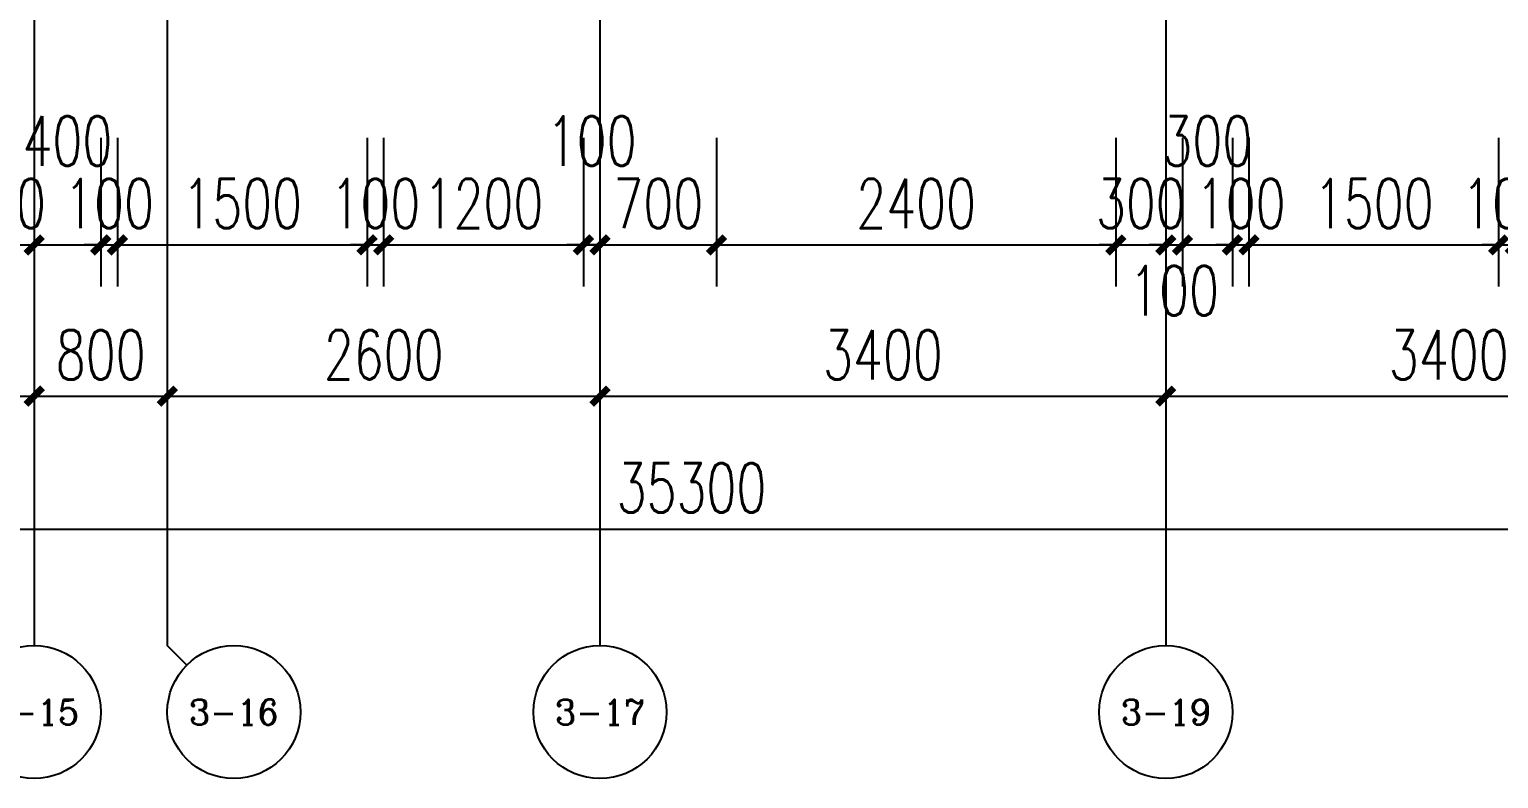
# Model space of a CAD drawing. Extents: x -59851 to 653804, y -249523 to 437614.
# Drawn here: x -16943 to -8114, y -117103 to -112597 of the extents above; entities that cross this region are included whole.
import ezdxf
from ezdxf.enums import TextEntityAlignment as Align

# ---------------------------------------------------------------- set-up
doc = ezdxf.new("R2010")
doc.units = 0
doc.header["$LTSCALE"] = 1000
doc.header["$MEASUREMENT"] = 0
for name, color, linetype in [('A-第三道尺寸线', 105, 'Continuous'), ('AXIS', 3, 'Continuous'), ('AXIS_TEXT', 7, 'Continuous')]:
    doc.layers.add(name, color=color, linetype=linetype)
doc.styles.add('_TCH_AXIS', font='COMPLEX', dxfattribs={"bigfont": 'GBCBIG'})
doc.styles.add('_TCH_DIM_T3', font='SIMPLEX.shx', dxfattribs={"width": 0.705882, "bigfont": 'GBCBIG.shx'})
doc.styles.add('COMPLEX', font='COMPLEX')
doc.dimstyles.new('_TCH_ARCH&&100', dxfattribs={"dimtxt": 297.5, "dimasz": 100, "dimexe": 250, "dimexo": 300, "dimgap": 100, "dimtad": 1, "dimdec": 0, "dimzin": 0, "dimdsep": 46, "dimtxsty": '_TCH_DIM_T3', "dimblk": 'ARCHTICK', "dimcen": 0.09, "dimclrt": 7, "dimazin": 2, "dimtfac": 1, "dimtdec": 0, "dimtix": 1, "dimtmove": 2, "dimatfit": 3, "dimfxl": 0, "dimtolj": 1, "dimtzin": 0, "dimarcsym": 0})

# ---------------------------------------------------------------- blocks, each defined once
blk = doc.blocks.new('_ArchTick')
at = {"color": 0, "linetype": 'ByBlock', "const_width": 0.4}
blk.add_lwpolyline([(-0.5, -0.5), (0.5, 0.5)], dxfattribs=at)
blk = doc.blocks.new('*D1780')
at = {"layer": 'A-第三道尺寸线', "color": 0, "lineweight": -2, "transparency": 16777216}
for p, q in [((-8113.7, -113250), (-8113.7, -114143.6)), ((-8013.7, -113250), (-8013.7, -114143.6)), ((-8113.7, -113893.6), (-8213.7, -113893.6)), ((-8113.7, -113893.6), (-8013.7, -113893.6)), ((-8013.7, -113893.6), (-7913.7, -113893.6))]:
    blk.add_line(p, q, dxfattribs=at)
at = {"layer": 'Defpoints', "color": 0, "transparency": 16777216}
for p in [(-8113.7, -112950), (-8013.7, -112950), (-8013.7, -113893.6)]:
    blk.add_point(p, dxfattribs=at)
at = {"layer": 'A-第三道尺寸线', "color": 0, "lineweight": -2, "transparency": 16777216, "xscale": 100, "yscale": 100, "zscale": 100}
blk.add_blockref('_ArchTick', (-8113.7, -113893.6), dxfattribs=at)
at = {"layer": 'A-第三道尺寸线', "color": 0, "lineweight": -2, "transparency": 16777216, "xscale": 100, "yscale": 100, "zscale": 100, "rotation": 180}
blk.add_blockref('_ArchTick', (-8013.7, -113893.6), dxfattribs=at)
at = {"layer": 'A-第三道尺寸线', "color": 7, "transparency": 16777216, "insert": (-8063.7, -113644.9), "char_height": 297.5, "attachment_point": 5, "style": '_TCH_DIM_T3'}
blk.add_mtext('\\A1;100', dxfattribs=at)
blk = doc.blocks.new('*D1781')
at = {"layer": 'A-第三道尺寸线', "color": 0, "lineweight": -2, "transparency": 16777216}
for p, q in [((-9613.7, -113250), (-9613.7, -114143.6)), ((-8113.7, -113250), (-8113.7, -114143.6)), ((-9613.7, -113893.6), (-8113.7, -113893.6))]:
    blk.add_line(p, q, dxfattribs=at)
at = {"layer": 'Defpoints', "color": 0, "transparency": 16777216}
for p in [(-9613.7, -112950), (-8113.7, -112950), (-8113.7, -113893.6)]:
    blk.add_point(p, dxfattribs=at)
at = {"layer": 'A-第三道尺寸线', "color": 0, "lineweight": -2, "transparency": 16777216, "xscale": 100, "yscale": 100, "zscale": 100, "rotation": 180}
blk.add_blockref('_ArchTick', (-9613.7, -113893.6), dxfattribs=at)
at = {"layer": 'A-第三道尺寸线', "color": 0, "lineweight": -2, "transparency": 16777216, "xscale": 100, "yscale": 100, "zscale": 100}
blk.add_blockref('_ArchTick', (-8113.7, -113893.6), dxfattribs=at)
at = {"layer": 'A-第三道尺寸线', "color": 7, "transparency": 16777216, "insert": (-8863.7, -113644.9), "char_height": 297.5, "attachment_point": 5, "style": '_TCH_DIM_T3'}
blk.add_mtext('\\A1;1500', dxfattribs=at)
blk = doc.blocks.new('*D1782')
at = {"layer": 'A-第三道尺寸线', "color": 0, "lineweight": -2, "transparency": 16777216}
for p, q in [((-9713.7, -113250), (-9713.7, -114143.6)), ((-9613.7, -113250), (-9613.7, -114143.6)), ((-9713.7, -113893.6), (-9813.7, -113893.6)), ((-9713.7, -113893.6), (-9613.7, -113893.6)), ((-9613.7, -113893.6), (-9513.7, -113893.6))]:
    blk.add_line(p, q, dxfattribs=at)
at = {"layer": 'Defpoints', "color": 0, "transparency": 16777216}
for p in [(-9713.7, -112950), (-9613.7, -112950), (-9613.7, -113893.6)]:
    blk.add_point(p, dxfattribs=at)
at = {"layer": 'A-第三道尺寸线', "color": 0, "lineweight": -2, "transparency": 16777216, "xscale": 100, "yscale": 100, "zscale": 100}
blk.add_blockref('_ArchTick', (-9713.7, -113893.6), dxfattribs=at)
at = {"layer": 'A-第三道尺寸线', "color": 0, "lineweight": -2, "transparency": 16777216, "xscale": 100, "yscale": 100, "zscale": 100, "rotation": 180}
blk.add_blockref('_ArchTick', (-9613.7, -113893.6), dxfattribs=at)
at = {"layer": 'A-第三道尺寸线', "color": 7, "transparency": 16777216, "insert": (-9663.7, -113644.9), "char_height": 297.5, "attachment_point": 5, "style": '_TCH_DIM_T3'}
blk.add_mtext('\\A1;100', dxfattribs=at)
blk = doc.blocks.new('*D1783')
at = {"layer": 'A-第三道尺寸线', "color": 0, "lineweight": -2, "transparency": 16777216}
for p, q in [((-10013.7, -113250), (-10013.7, -114143.6)), ((-9713.7, -113250), (-9713.7, -114143.6)), ((-10013.7, -113893.6), (-9713.7, -113893.6))]:
    blk.add_line(p, q, dxfattribs=at)
at = {"layer": 'Defpoints', "color": 0, "transparency": 16777216}
for p in [(-10013.7, -112950), (-9713.7, -112950), (-9713.7, -113893.6)]:
    blk.add_point(p, dxfattribs=at)
at = {"layer": 'A-第三道尺寸线', "color": 0, "lineweight": -2, "transparency": 16777216, "xscale": 100, "yscale": 100, "zscale": 100, "rotation": 180}
blk.add_blockref('_ArchTick', (-10013.7, -113893.6), dxfattribs=at)
at = {"layer": 'A-第三道尺寸线', "color": 0, "lineweight": -2, "transparency": 16777216, "xscale": 100, "yscale": 100, "zscale": 100}
blk.add_blockref('_ArchTick', (-9713.7, -113893.6), dxfattribs=at)
at = {"layer": 'A-第三道尺寸线', "color": 7, "transparency": 16777216, "insert": (-9863.7, -113268.6), "char_height": 297.5, "attachment_point": 5, "style": '_TCH_DIM_T3'}
blk.add_mtext('\\A1;300', dxfattribs=at)
blk = doc.blocks.new('*D1784')
at = {"layer": 'A-第三道尺寸线', "color": 0, "lineweight": -2, "transparency": 16777216}
for p, q in [((-10113.7, -113250), (-10113.7, -114143.6)), ((-10013.7, -113250), (-10013.7, -114143.6)), ((-10113.7, -113893.6), (-10213.7, -113893.6)), ((-10113.7, -113893.6), (-10013.7, -113893.6)), ((-10013.7, -113893.6), (-9913.7, -113893.6))]:
    blk.add_line(p, q, dxfattribs=at)
at = {"layer": 'Defpoints', "color": 0, "transparency": 16777216}
for p in [(-10113.7, -112950), (-10013.7, -112950), (-10013.7, -113893.6)]:
    blk.add_point(p, dxfattribs=at)
at = {"layer": 'A-第三道尺寸线', "color": 0, "lineweight": -2, "transparency": 16777216, "xscale": 100, "yscale": 100, "zscale": 100}
blk.add_blockref('_ArchTick', (-10113.7, -113893.6), dxfattribs=at)
at = {"layer": 'A-第三道尺寸线', "color": 0, "lineweight": -2, "transparency": 16777216, "xscale": 100, "yscale": 100, "zscale": 100, "rotation": 180}
blk.add_blockref('_ArchTick', (-10013.7, -113893.6), dxfattribs=at)
at = {"layer": 'A-第三道尺寸线', "color": 7, "transparency": 16777216, "insert": (-10063.7, -114168.6), "char_height": 297.5, "attachment_point": 5, "style": '_TCH_DIM_T3'}
blk.add_mtext('\\A1;100', dxfattribs=at)
blk = doc.blocks.new('*D1785')
at = {"layer": 'A-第三道尺寸线', "color": 0, "lineweight": -2, "transparency": 16777216}
for p, q in [((-10413.7, -113250), (-10413.7, -114143.6)), ((-10113.7, -113250), (-10113.7, -114143.6)), ((-10413.7, -113893.6), (-10513.7, -113893.6)), ((-10413.7, -113893.6), (-10113.7, -113893.6)), ((-10113.7, -113893.6), (-10013.7, -113893.6))]:
    blk.add_line(p, q, dxfattribs=at)
at = {"layer": 'Defpoints', "color": 0, "transparency": 16777216}
for p in [(-10413.7, -112950), (-10113.7, -112950), (-10113.7, -113893.6)]:
    blk.add_point(p, dxfattribs=at)
at = {"layer": 'A-第三道尺寸线', "color": 0, "lineweight": -2, "transparency": 16777216, "xscale": 100, "yscale": 100, "zscale": 100}
blk.add_blockref('_ArchTick', (-10413.7, -113893.6), dxfattribs=at)
at = {"layer": 'A-第三道尺寸线', "color": 0, "lineweight": -2, "transparency": 16777216, "xscale": 100, "yscale": 100, "zscale": 100, "rotation": 180}
blk.add_blockref('_ArchTick', (-10113.7, -113893.6), dxfattribs=at)
at = {"layer": 'A-第三道尺寸线', "color": 7, "transparency": 16777216, "insert": (-10263.7, -113644.9), "char_height": 297.5, "attachment_point": 5, "style": '_TCH_DIM_T3'}
blk.add_mtext('\\A1;300', dxfattribs=at)
blk = doc.blocks.new('*D1786')
at = {"layer": 'A-第三道尺寸线', "color": 0, "lineweight": -2, "transparency": 16777216}
for p, q in [((-12813.7, -113250), (-12813.7, -114143.6)), ((-10413.7, -113250), (-10413.7, -114143.6)), ((-12813.7, -113893.6), (-10413.7, -113893.6))]:
    blk.add_line(p, q, dxfattribs=at)
at = {"layer": 'Defpoints', "color": 0, "transparency": 16777216}
for p in [(-12813.7, -112950), (-10413.7, -112950), (-10413.7, -113893.6)]:
    blk.add_point(p, dxfattribs=at)
at = {"layer": 'A-第三道尺寸线', "color": 0, "lineweight": -2, "transparency": 16777216, "xscale": 100, "yscale": 100, "zscale": 100, "rotation": 180}
blk.add_blockref('_ArchTick', (-12813.7, -113893.6), dxfattribs=at)
at = {"layer": 'A-第三道尺寸线', "color": 0, "lineweight": -2, "transparency": 16777216, "xscale": 100, "yscale": 100, "zscale": 100}
blk.add_blockref('_ArchTick', (-10413.7, -113893.6), dxfattribs=at)
at = {"layer": 'A-第三道尺寸线', "color": 7, "transparency": 16777216, "insert": (-11613.7, -113644.9), "char_height": 297.5, "attachment_point": 5, "style": '_TCH_DIM_T3'}
blk.add_mtext('\\A1;2400', dxfattribs=at)
blk = doc.blocks.new('*D1787')
at = {"layer": 'A-第三道尺寸线', "color": 0, "lineweight": -2, "transparency": 16777216}
for p, q in [((-13513.7, -113250), (-13513.7, -114143.6)), ((-12813.7, -113250), (-12813.7, -114143.6)), ((-13513.7, -113893.6), (-13613.7, -113893.6)), ((-13513.7, -113893.6), (-12813.7, -113893.6)), ((-12813.7, -113893.6), (-12713.7, -113893.6))]:
    blk.add_line(p, q, dxfattribs=at)
at = {"layer": 'Defpoints', "color": 0, "transparency": 16777216}
for p in [(-13513.7, -112950), (-12813.7, -112950), (-12813.7, -113893.6)]:
    blk.add_point(p, dxfattribs=at)
at = {"layer": 'A-第三道尺寸线', "color": 0, "lineweight": -2, "transparency": 16777216, "xscale": 100, "yscale": 100, "zscale": 100}
blk.add_blockref('_ArchTick', (-13513.7, -113893.6), dxfattribs=at)
at = {"layer": 'A-第三道尺寸线', "color": 0, "lineweight": -2, "transparency": 16777216, "xscale": 100, "yscale": 100, "zscale": 100, "rotation": 180}
blk.add_blockref('_ArchTick', (-12813.7, -113893.6), dxfattribs=at)
at = {"layer": 'A-第三道尺寸线', "color": 7, "transparency": 16777216, "insert": (-13163.7, -113644.9), "char_height": 297.5, "attachment_point": 5, "style": '_TCH_DIM_T3'}
blk.add_mtext('\\A1;700', dxfattribs=at)
blk = doc.blocks.new('*D1788')
at = {"layer": 'A-第三道尺寸线', "color": 0, "lineweight": -2, "transparency": 16777216}
for p, q in [((-13613.7, -113250), (-13613.7, -114143.6)), ((-13513.7, -113250), (-13513.7, -114143.6)), ((-13613.7, -113893.6), (-13713.7, -113893.6)), ((-13613.7, -113893.6), (-13513.7, -113893.6)), ((-13513.7, -113893.6), (-13413.7, -113893.6))]:
    blk.add_line(p, q, dxfattribs=at)
at = {"layer": 'Defpoints', "color": 0, "transparency": 16777216}
for p in [(-13613.7, -112950), (-13513.7, -112950), (-13513.7, -113893.6)]:
    blk.add_point(p, dxfattribs=at)
at = {"layer": 'A-第三道尺寸线', "color": 0, "lineweight": -2, "transparency": 16777216, "xscale": 100, "yscale": 100, "zscale": 100}
blk.add_blockref('_ArchTick', (-13613.7, -113893.6), dxfattribs=at)
at = {"layer": 'A-第三道尺寸线', "color": 0, "lineweight": -2, "transparency": 16777216, "xscale": 100, "yscale": 100, "zscale": 100, "rotation": 180}
blk.add_blockref('_ArchTick', (-13513.7, -113893.6), dxfattribs=at)
at = {"layer": 'A-第三道尺寸线', "color": 7, "transparency": 16777216, "insert": (-13563.7, -113268.6), "char_height": 297.5, "attachment_point": 5, "style": '_TCH_DIM_T3'}
blk.add_mtext('\\A1;100', dxfattribs=at)
blk = doc.blocks.new('*D1789')
at = {"layer": 'A-第三道尺寸线', "color": 0, "lineweight": -2, "transparency": 16777216}
for p, q in [((-14813.7, -113250), (-14813.7, -114143.6)), ((-13613.7, -113250), (-13613.7, -114143.6)), ((-14813.7, -113893.6), (-13613.7, -113893.6))]:
    blk.add_line(p, q, dxfattribs=at)
at = {"layer": 'Defpoints', "color": 0, "transparency": 16777216}
for p in [(-14813.7, -112950), (-13613.7, -112950), (-13613.7, -113893.6)]:
    blk.add_point(p, dxfattribs=at)
at = {"layer": 'A-第三道尺寸线', "color": 0, "lineweight": -2, "transparency": 16777216, "xscale": 100, "yscale": 100, "zscale": 100, "rotation": 180}
blk.add_blockref('_ArchTick', (-14813.7, -113893.6), dxfattribs=at)
at = {"layer": 'A-第三道尺寸线', "color": 0, "lineweight": -2, "transparency": 16777216, "xscale": 100, "yscale": 100, "zscale": 100}
blk.add_blockref('_ArchTick', (-13613.7, -113893.6), dxfattribs=at)
at = {"layer": 'A-第三道尺寸线', "color": 7, "transparency": 16777216, "insert": (-14213.7, -113644.9), "char_height": 297.5, "attachment_point": 5, "style": '_TCH_DIM_T3'}
blk.add_mtext('\\A1;1200', dxfattribs=at)
blk = doc.blocks.new('*D1790')
at = {"layer": 'A-第三道尺寸线', "color": 0, "lineweight": -2, "transparency": 16777216}
for p, q in [((-14913.7, -113250), (-14913.7, -114143.6)), ((-14813.7, -113250), (-14813.7, -114143.6)), ((-14913.7, -113893.6), (-15013.7, -113893.6)), ((-14913.7, -113893.6), (-14813.7, -113893.6)), ((-14813.7, -113893.6), (-14713.7, -113893.6))]:
    blk.add_line(p, q, dxfattribs=at)
at = {"layer": 'Defpoints', "color": 0, "transparency": 16777216}
for p in [(-14913.7, -112950), (-14813.7, -112950), (-14813.7, -113893.6)]:
    blk.add_point(p, dxfattribs=at)
at = {"layer": 'A-第三道尺寸线', "color": 0, "lineweight": -2, "transparency": 16777216, "xscale": 100, "yscale": 100, "zscale": 100}
blk.add_blockref('_ArchTick', (-14913.7, -113893.6), dxfattribs=at)
at = {"layer": 'A-第三道尺寸线', "color": 0, "lineweight": -2, "transparency": 16777216, "xscale": 100, "yscale": 100, "zscale": 100, "rotation": 180}
blk.add_blockref('_ArchTick', (-14813.7, -113893.6), dxfattribs=at)
at = {"layer": 'A-第三道尺寸线', "color": 7, "transparency": 16777216, "insert": (-14863.7, -113644.9), "char_height": 297.5, "attachment_point": 5, "style": '_TCH_DIM_T3'}
blk.add_mtext('\\A1;100', dxfattribs=at)
blk = doc.blocks.new('*D1791')
at = {"layer": 'A-第三道尺寸线', "color": 0, "lineweight": -2, "transparency": 16777216}
for p, q in [((-16413.7, -113250), (-16413.7, -114143.6)), ((-14913.7, -113250), (-14913.7, -114143.6)), ((-16413.7, -113893.6), (-14913.7, -113893.6))]:
    blk.add_line(p, q, dxfattribs=at)
at = {"layer": 'Defpoints', "color": 0, "transparency": 16777216}
for p in [(-16413.7, -112950), (-14913.7, -112950), (-14913.7, -113893.6)]:
    blk.add_point(p, dxfattribs=at)
at = {"layer": 'A-第三道尺寸线', "color": 0, "lineweight": -2, "transparency": 16777216, "xscale": 100, "yscale": 100, "zscale": 100, "rotation": 180}
blk.add_blockref('_ArchTick', (-16413.7, -113893.6), dxfattribs=at)
at = {"layer": 'A-第三道尺寸线', "color": 0, "lineweight": -2, "transparency": 16777216, "xscale": 100, "yscale": 100, "zscale": 100}
blk.add_blockref('_ArchTick', (-14913.7, -113893.6), dxfattribs=at)
at = {"layer": 'A-第三道尺寸线', "color": 7, "transparency": 16777216, "insert": (-15663.7, -113644.9), "char_height": 297.5, "attachment_point": 5, "style": '_TCH_DIM_T3'}
blk.add_mtext('\\A1;1500', dxfattribs=at)
blk = doc.blocks.new('*D1792')
at = {"layer": 'A-第三道尺寸线', "color": 0, "lineweight": -2, "transparency": 16777216}
for p, q in [((-16513.7, -113250), (-16513.7, -114143.6)), ((-16413.7, -113250), (-16413.7, -114143.6)), ((-16513.7, -113893.6), (-16613.7, -113893.6)), ((-16513.7, -113893.6), (-16413.7, -113893.6)), ((-16413.7, -113893.6), (-16313.7, -113893.6))]:
    blk.add_line(p, q, dxfattribs=at)
at = {"layer": 'Defpoints', "color": 0, "transparency": 16777216}
for p in [(-16513.7, -112950), (-16413.7, -112950), (-16413.7, -113893.6)]:
    blk.add_point(p, dxfattribs=at)
at = {"layer": 'A-第三道尺寸线', "color": 0, "lineweight": -2, "transparency": 16777216, "xscale": 100, "yscale": 100, "zscale": 100}
blk.add_blockref('_ArchTick', (-16513.7, -113893.6), dxfattribs=at)
at = {"layer": 'A-第三道尺寸线', "color": 0, "lineweight": -2, "transparency": 16777216, "xscale": 100, "yscale": 100, "zscale": 100, "rotation": 180}
blk.add_blockref('_ArchTick', (-16413.7, -113893.6), dxfattribs=at)
at = {"layer": 'A-第三道尺寸线', "color": 7, "transparency": 16777216, "insert": (-16463.7, -113644.9), "char_height": 297.5, "attachment_point": 5, "style": '_TCH_DIM_T3'}
blk.add_mtext('\\A1;100', dxfattribs=at)
blk = doc.blocks.new('*D1793')
at = {"layer": 'A-第三道尺寸线', "color": 0, "lineweight": -2, "transparency": 16777216}
for p, q in [((-16913.7, -113250), (-16913.7, -114143.6)), ((-16513.7, -113250), (-16513.7, -114143.6)), ((-16913.7, -113893.6), (-16513.7, -113893.6))]:
    blk.add_line(p, q, dxfattribs=at)
at = {"layer": 'Defpoints', "color": 0, "transparency": 16777216}
for p in [(-16913.7, -112950), (-16513.7, -112950), (-16513.7, -113893.6)]:
    blk.add_point(p, dxfattribs=at)
at = {"layer": 'A-第三道尺寸线', "color": 0, "lineweight": -2, "transparency": 16777216, "xscale": 100, "yscale": 100, "zscale": 100, "rotation": 180}
blk.add_blockref('_ArchTick', (-16913.7, -113893.6), dxfattribs=at)
at = {"layer": 'A-第三道尺寸线', "color": 0, "lineweight": -2, "transparency": 16777216, "xscale": 100, "yscale": 100, "zscale": 100}
blk.add_blockref('_ArchTick', (-16513.7, -113893.6), dxfattribs=at)
at = {"layer": 'A-第三道尺寸线', "color": 7, "transparency": 16777216, "insert": (-16713.7, -113268.6), "char_height": 297.5, "attachment_point": 5, "style": '_TCH_DIM_T3'}
blk.add_mtext('\\A1;400', dxfattribs=at)
blk = doc.blocks.new('*D1794')
at = {"layer": 'A-第三道尺寸线', "color": 0, "lineweight": -2, "transparency": 16777216}
for p, q in [((-17313.7, -113250), (-17313.7, -114143.6)), ((-16913.7, -113250), (-16913.7, -114143.6)), ((-17313.7, -113893.6), (-17413.7, -113893.6)), ((-17313.7, -113893.6), (-16913.7, -113893.6)), ((-16913.7, -113893.6), (-16813.7, -113893.6))]:
    blk.add_line(p, q, dxfattribs=at)
at = {"layer": 'Defpoints', "color": 0, "transparency": 16777216}
for p in [(-17313.7, -112950), (-16913.7, -112950), (-16913.7, -113893.6)]:
    blk.add_point(p, dxfattribs=at)
at = {"layer": 'A-第三道尺寸线', "color": 0, "lineweight": -2, "transparency": 16777216, "xscale": 100, "yscale": 100, "zscale": 100}
blk.add_blockref('_ArchTick', (-17313.7, -113893.6), dxfattribs=at)
at = {"layer": 'A-第三道尺寸线', "color": 0, "lineweight": -2, "transparency": 16777216, "xscale": 100, "yscale": 100, "zscale": 100, "rotation": 180}
blk.add_blockref('_ArchTick', (-16913.7, -113893.6), dxfattribs=at)
at = {"layer": 'A-第三道尺寸线', "color": 7, "transparency": 16777216, "insert": (-17113.7, -113644.9), "char_height": 297.5, "attachment_point": 5, "style": '_TCH_DIM_T3'}
blk.add_mtext('\\A1;400', dxfattribs=at)
blk = doc.blocks.new('*D3172')
at = {"layer": 'AXIS', "color": 0, "lineweight": -2, "transparency": 16777216}
for p, q in [((-20313.7, -112602.6), (-20313.7, -115052.6)), ((-16913.7, -112602.6), (-16913.7, -115052.6)), ((-20313.7, -114802.6), (-16913.7, -114802.6))]:
    blk.add_line(p, q, dxfattribs=at)
at = {"layer": 'Defpoints', "color": 0, "transparency": 16777216}
for p in [(-20313.7, -112302.6), (-16913.7, -112302.6), (-16913.7, -114802.6)]:
    blk.add_point(p, dxfattribs=at)
at = {"layer": 'AXIS', "color": 0, "lineweight": -2, "transparency": 16777216, "xscale": 100, "yscale": 100, "zscale": 100, "rotation": 180}
blk.add_blockref('_ArchTick', (-20313.7, -114802.6), dxfattribs=at)
at = {"layer": 'AXIS', "color": 0, "lineweight": -2, "transparency": 16777216, "xscale": 100, "yscale": 100, "zscale": 100}
blk.add_blockref('_ArchTick', (-16913.7, -114802.6), dxfattribs=at)
at = {"layer": 'AXIS', "color": 7, "transparency": 16777216, "insert": (-18613.7, -114553.9), "char_height": 297.5, "attachment_point": 5, "style": '_TCH_DIM_T3'}
blk.add_mtext('\\A1;3400', dxfattribs=at)
blk = doc.blocks.new('*D3173')
at = {"layer": 'AXIS', "color": 0, "lineweight": -2, "transparency": 16777216}
for p, q in [((-16913.7, -112602.6), (-16913.7, -115052.6)), ((-16113.7, -112602.6), (-16113.7, -115052.6)), ((-16913.7, -114802.6), (-16113.7, -114802.6))]:
    blk.add_line(p, q, dxfattribs=at)
at = {"layer": 'Defpoints', "color": 0, "transparency": 16777216}
for p in [(-16913.7, -112302.6), (-16113.7, -112302.6), (-16113.7, -114802.6)]:
    blk.add_point(p, dxfattribs=at)
at = {"layer": 'AXIS', "color": 0, "lineweight": -2, "transparency": 16777216, "xscale": 100, "yscale": 100, "zscale": 100, "rotation": 180}
blk.add_blockref('_ArchTick', (-16913.7, -114802.6), dxfattribs=at)
at = {"layer": 'AXIS', "color": 0, "lineweight": -2, "transparency": 16777216, "xscale": 100, "yscale": 100, "zscale": 100}
blk.add_blockref('_ArchTick', (-16113.7, -114802.6), dxfattribs=at)
at = {"layer": 'AXIS', "color": 7, "transparency": 16777216, "insert": (-16513.7, -114553.9), "char_height": 297.5, "attachment_point": 5, "style": '_TCH_DIM_T3'}
blk.add_mtext('\\A1;800', dxfattribs=at)
blk = doc.blocks.new('*D3174')
at = {"layer": 'AXIS', "color": 0, "lineweight": -2, "transparency": 16777216}
for p, q in [((-16113.7, -112602.6), (-16113.7, -115052.6)), ((-13513.7, -112602.6), (-13513.7, -115052.6)), ((-16113.7, -114802.6), (-13513.7, -114802.6))]:
    blk.add_line(p, q, dxfattribs=at)
at = {"layer": 'Defpoints', "color": 0, "transparency": 16777216}
for p in [(-16113.7, -112302.6), (-13513.7, -112302.6), (-13513.7, -114802.6)]:
    blk.add_point(p, dxfattribs=at)
at = {"layer": 'AXIS', "color": 0, "lineweight": -2, "transparency": 16777216, "xscale": 100, "yscale": 100, "zscale": 100, "rotation": 180}
blk.add_blockref('_ArchTick', (-16113.7, -114802.6), dxfattribs=at)
at = {"layer": 'AXIS', "color": 0, "lineweight": -2, "transparency": 16777216, "xscale": 100, "yscale": 100, "zscale": 100}
blk.add_blockref('_ArchTick', (-13513.7, -114802.6), dxfattribs=at)
at = {"layer": 'AXIS', "color": 7, "transparency": 16777216, "insert": (-14813.7, -114553.9), "char_height": 297.5, "attachment_point": 5, "style": '_TCH_DIM_T3'}
blk.add_mtext('\\A1;2600', dxfattribs=at)
blk = doc.blocks.new('*D3175')
at = {"layer": 'AXIS', "color": 0, "lineweight": -2, "transparency": 16777216}
for p, q in [((-13513.7, -112602.6), (-13513.7, -115052.6)), ((-10113.7, -112602.6), (-10113.7, -115052.6)), ((-13513.7, -114802.6), (-10113.7, -114802.6))]:
    blk.add_line(p, q, dxfattribs=at)
at = {"layer": 'Defpoints', "color": 0, "transparency": 16777216}
for p in [(-13513.7, -112302.6), (-10113.7, -112302.6), (-10113.7, -114802.6)]:
    blk.add_point(p, dxfattribs=at)
at = {"layer": 'AXIS', "color": 0, "lineweight": -2, "transparency": 16777216, "xscale": 100, "yscale": 100, "zscale": 100, "rotation": 180}
blk.add_blockref('_ArchTick', (-13513.7, -114802.6), dxfattribs=at)
at = {"layer": 'AXIS', "color": 0, "lineweight": -2, "transparency": 16777216, "xscale": 100, "yscale": 100, "zscale": 100}
blk.add_blockref('_ArchTick', (-10113.7, -114802.6), dxfattribs=at)
at = {"layer": 'AXIS', "color": 7, "transparency": 16777216, "insert": (-11813.7, -114553.9), "char_height": 297.5, "attachment_point": 5, "style": '_TCH_DIM_T3'}
blk.add_mtext('\\A1;3400', dxfattribs=at)
blk = doc.blocks.new('*D3176')
at = {"layer": 'AXIS', "color": 0, "lineweight": -2, "transparency": 16777216}
for p, q in [((-10113.7, -112602.6), (-10113.7, -115052.6)), ((-6713.7, -112602.6), (-6713.7, -115052.6)), ((-10113.7, -114802.6), (-6713.7, -114802.6))]:
    blk.add_line(p, q, dxfattribs=at)
at = {"layer": 'Defpoints', "color": 0, "transparency": 16777216}
for p in [(-10113.7, -112302.6), (-6713.7, -112302.6), (-6713.7, -114802.6)]:
    blk.add_point(p, dxfattribs=at)
at = {"layer": 'AXIS', "color": 0, "lineweight": -2, "transparency": 16777216, "xscale": 100, "yscale": 100, "zscale": 100, "rotation": 180}
blk.add_blockref('_ArchTick', (-10113.7, -114802.6), dxfattribs=at)
at = {"layer": 'AXIS', "color": 0, "lineweight": -2, "transparency": 16777216, "xscale": 100, "yscale": 100, "zscale": 100}
blk.add_blockref('_ArchTick', (-6713.7, -114802.6), dxfattribs=at)
at = {"layer": 'AXIS', "color": 7, "transparency": 16777216, "insert": (-8413.7, -114553.9), "char_height": 297.5, "attachment_point": 5, "style": '_TCH_DIM_T3'}
blk.add_mtext('\\A1;3400', dxfattribs=at)
blk = doc.blocks.new('*D3181')
at = {"layer": 'AXIS', "color": 0, "lineweight": -2, "transparency": 16777216}
for p, q in [((-30613.7, -114443.6), (-30613.7, -115852.6)), ((4686.3, -114443.6), (4686.3, -115852.6)), ((-30613.7, -115602.6), (4686.3, -115602.6))]:
    blk.add_line(p, q, dxfattribs=at)
at = {"layer": 'Defpoints', "color": 0, "transparency": 16777216}
for p in [(-30613.7, -114143.6), (4686.3, -114143.6), (4686.3, -115602.6)]:
    blk.add_point(p, dxfattribs=at)
at = {"layer": 'AXIS', "color": 0, "lineweight": -2, "transparency": 16777216, "xscale": 100, "yscale": 100, "zscale": 100, "rotation": 180}
blk.add_blockref('_ArchTick', (-30613.7, -115602.6), dxfattribs=at)
at = {"layer": 'AXIS', "color": 0, "lineweight": -2, "transparency": 16777216, "xscale": 100, "yscale": 100, "zscale": 100}
blk.add_blockref('_ArchTick', (4686.3, -115602.6), dxfattribs=at)
at = {"layer": 'AXIS', "color": 7, "transparency": 16777216, "insert": (-12963.7, -115353.9), "char_height": 297.5, "attachment_point": 5, "style": '_TCH_DIM_T3'}
blk.add_mtext('\\A1;35300', dxfattribs=at)
blk = doc.blocks.new('_AXISO')
blk.add_circle((0, 0), 0.5)
at = {"layer": 'AXIS_TEXT', "style": 'COMPLEX', "width": 1.041667}
blk.add_attdef('A', text='', height=0.56, dxfattribs=at).set_placement((-0.25, -0.28), (0.25, -0.28), align=Align.FIT)

msp = doc.modelspace()

# ---------------------------------------------------------------- linework, layer by layer
at = {"layer": 'AXIS'}
for p, q in [((-16913.7, -112302.6), (-16913.7, -116302.6)), ((-16113.7, -112302.6), (-16113.7, -116302.6)), ((-13513.7, -112302.6), (-13513.7, -116302.6)), ((-10113.7, -112302.6), (-10113.7, -116302.6)), ((-15996.6, -116419.8), (-16113.7, -116302.6))]:
    msp.add_line(p, q, dxfattribs=at)

# ---------------------------------------------------------------- block references
ref = msp.add_blockref('_AXISO', (-16913.7, -116702.6), dxfattribs=dict(at, xscale=800, yscale=800, zscale=800))
ref.add_attrib('A', '3-15', dxfattribs={"layer": 'AXIS_TEXT', "height": 152.88, "style": '_TCH_AXIS'}).set_placement((-17183.1, -116779), (-16644.4, -116779), align=Align.FIT)
ref = msp.add_blockref('_AXISO', (-15713.7, -116702.6), dxfattribs=dict(at, xscale=800, yscale=800, zscale=800))
ref.add_attrib('A', '3-16', dxfattribs={"layer": 'AXIS_TEXT', "height": 152.88, "style": '_TCH_AXIS'}).set_placement((-15983.1, -116779), (-15444.4, -116779), align=Align.FIT)
ref = msp.add_blockref('_AXISO', (-13513.7, -116702.6), dxfattribs=dict(at, xscale=800, yscale=800, zscale=800))
ref.add_attrib('A', '3-17', dxfattribs={"layer": 'AXIS_TEXT', "height": 152.88, "style": '_TCH_AXIS'}).set_placement((-13783.1, -116779), (-13244.4, -116779), align=Align.FIT)
ref = msp.add_blockref('_AXISO', (-10113.7, -116702.6), dxfattribs=dict(at, xscale=800, yscale=800, zscale=800))
ref.add_attrib('A', '3-19', dxfattribs={"layer": 'AXIS_TEXT', "height": 152.88, "style": '_TCH_AXIS'}).set_placement((-10383.1, -116779), (-9844.4, -116779), align=Align.FIT)

# ---------------------------------------------------------------- dimensions: what is measured, and where the dimension line sits
at = {"layer": 'A-第三道尺寸线'}
for p1, p2, picture, middle in [((-17313.7, -112950), (-16913.7, -112950), '*D1794', (-17113.7, -113644.9)), ((-16513.7, -112950), (-16413.7, -112950), '*D1792', (-16463.7, -113644.9)), ((-16413.7, -112950), (-14913.7, -112950), '*D1791', (-15663.7, -113644.9)), ((-14913.7, -112950), (-14813.7, -112950), '*D1790', (-14863.7, -113644.9)), ((-14813.7, -112950), (-13613.7, -112950), '*D1789', (-14213.7, -113644.9)), ((-13513.7, -112950), (-12813.7, -112950), '*D1787', (-13163.7, -113644.9)), ((-12813.7, -112950), (-10413.7, -112950), '*D1786', (-11613.7, -113644.9)), ((-10413.7, -112950), (-10113.7, -112950), '*D1785', (-10263.7, -113644.9)), ((-9713.7, -112950), (-9613.7, -112950), '*D1782', (-9663.7, -113644.9)), ((-9613.7, -112950), (-8113.7, -112950), '*D1781', (-8863.7, -113644.9)), ((-8113.7, -112950), (-8013.7, -112950), '*D1780', (-8063.7, -113644.9))]:
    dim = msp.add_aligned_dim(p1=p1, p2=p2, distance=-943.6, dimstyle='_TCH_ARCH&&100', dxfattribs=at)
    dim.commit()
    dim.dimension.update_dxf_attribs({"geometry": picture, "text_midpoint": middle})
for base, p1, p2, picture, middle in [((-16513.7, -113893.6), (-16913.7, -112950), (-16513.7, -112950), '*D1793', (-16713.7, -113268.6)), ((-13513.7, -113893.6), (-13613.7, -112950), (-13513.7, -112950), '*D1788', (-13563.7, -113268.6)), ((-10013.7, -113893.6), (-10113.7, -112950), (-10013.7, -112950), '*D1784', (-10063.7, -114168.6)), ((-9713.7, -113893.6), (-10013.7, -112950), (-9713.7, -112950), '*D1783', (-9863.7, -113268.6))]:
    dim = msp.add_linear_dim(base=base, p1=p1, p2=p2, angle=0, dimstyle='_TCH_ARCH&&100', dxfattribs=at)
    dim.commit()
    dim.dimension.update_dxf_attribs({"geometry": picture, "text_midpoint": middle, "dimtype": 161})
at = {"layer": 'AXIS'}
for p1, p2, distance, picture, middle in [((-20313.7, -112302.6), (-16913.7, -112302.6), -2500, '*D3172', (-18613.7, -114553.9)), ((-16913.7, -112302.6), (-16113.7, -112302.6), -2500, '*D3173', (-16513.7, -114553.9)), ((-16113.7, -112302.6), (-13513.7, -112302.6), -2500, '*D3174', (-14813.7, -114553.9)), ((-13513.7, -112302.6), (-10113.7, -112302.6), -2500, '*D3175', (-11813.7, -114553.9)), ((-10113.7, -112302.6), (-6713.7, -112302.6), -2500, '*D3176', (-8413.7, -114553.9)), ((-30613.7, -114143.6), (4686.3, -114143.6), -1459, '*D3181', (-12963.7, -115353.9))]:
    dim = msp.add_aligned_dim(p1=p1, p2=p2, distance=distance, dimstyle='_TCH_ARCH&&100', dxfattribs=at)
    dim.commit()
    dim.dimension.update_dxf_attribs({"geometry": picture, "text_midpoint": middle})

doc.saveas('drawing.dxf')
